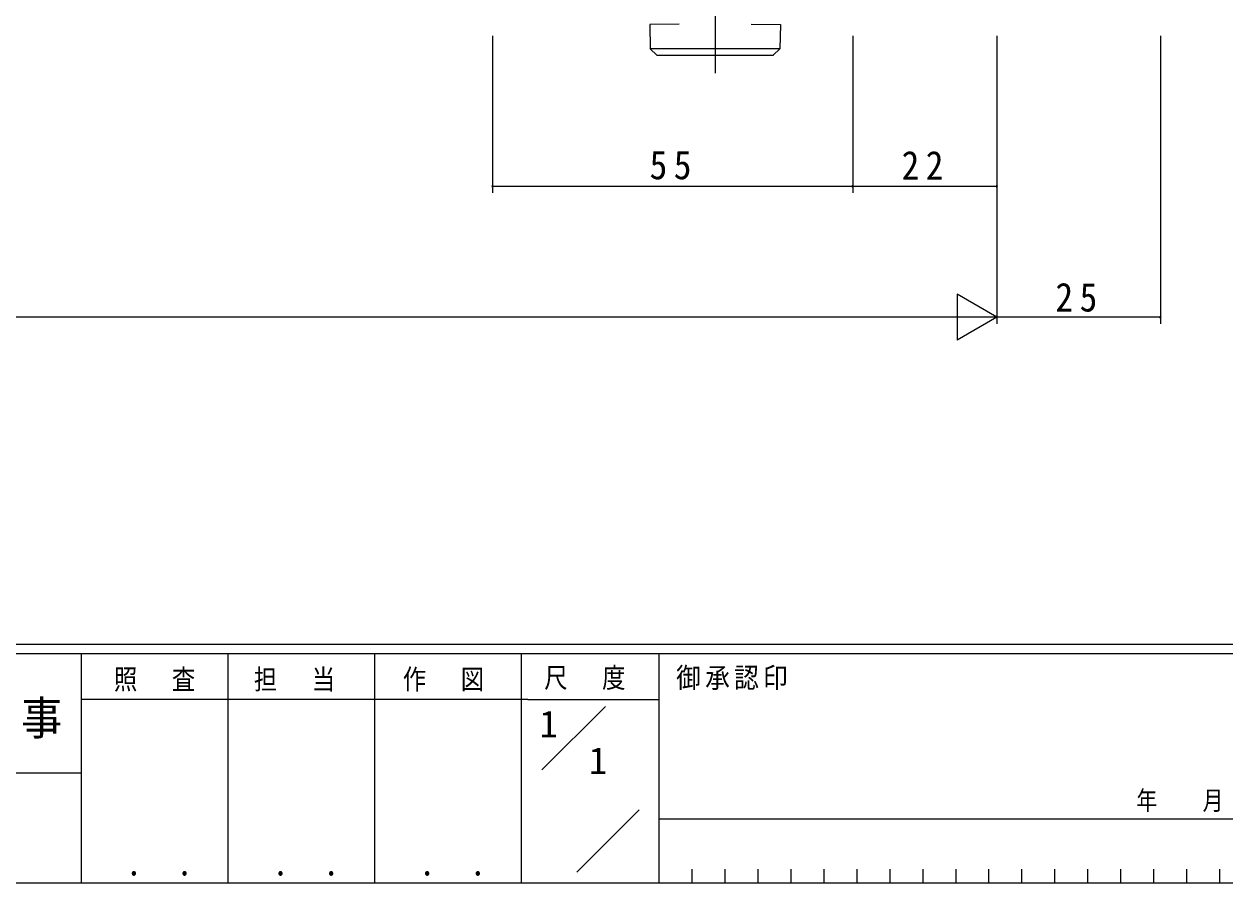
# Model space of a CAD drawing. Units: millimetres on the paper. Extents: x -397 to 397, y -282 to 282.
# Drawn here: x 112.5 to 296, y -282.1 to -150.9 of the extents above; entities that cross this region are included whole.
import ezdxf
from ezdxf.enums import TextEntityAlignment as Align

# ---------------------------------------------------------------- set-up
doc = ezdxf.new("R2010")
doc.units = ezdxf.units.MM
doc.linetypes.add('USER2', pattern=[13, 10, -1, 1, -1])
for name, color, linetype, lineweight in [('0-1_YKK_ZWAK', 7, 'Continuous', 18), ('0-5_YKK_13', 4, 'Continuous', 18), ('0-6_YKK_D', 6, 'Continuous', 18)]:
    doc.layers.add(name, color=color, linetype=linetype, lineweight=lineweight)
doc.layers.add('0-2_USER1', color=7, linetype='Continuous')
doc.styles.add('ＭＳ ゴシック', font='')
doc.styles.get('ＭＳ ゴシック').set_extended_font_data('MS Gothic')

msp = doc.modelspace()

# ---------------------------------------------------------------- linework, layer by layer
at = {"layer": '0-1_YKK_ZWAK'}
for p, q in [((376.092, -245.7), (-393.908, -245.7)), ((338.292, -247.1), (-393.908, -247.1)), ((121.292, -247.1), (121.292, -282.1)), ((143.692, -247.1), (143.692, -282.1)), ((166.092, -247.1), (166.092, -282.1)), ((188.492, -247.1), (188.492, -282.1)), ((209.492, -247.1), (209.492, -282.1)), ((189.476, -254.099), (121.292, -254.099)), ((189.476, -254.099), (209.492, -254.099)), ((191.662, -264.836), (201.355, -255.143)), ((-7.508, -265.299), (121.292, -265.299)), ((196.964, -280.445), (206.488, -270.921)), ((209.492, -272.3), (310.291, -272.3)), ((214.532, -280), (214.532, -282.1)), ((219.572, -280), (219.572, -282.1)), ((224.612, -280), (224.612, -282.1)), ((229.652, -280), (229.652, -282.1)), ((234.692, -280), (234.692, -282.1)), ((239.732, -280), (239.732, -282.1)), ((244.772, -280), (244.772, -282.1)), ((249.812, -280), (249.812, -282.1)), ((254.852, -280), (254.852, -282.1)), ((259.892, -280), (259.892, -282.1)), ((264.932, -280), (264.932, -282.1)), ((269.972, -280), (269.972, -282.1)), ((275.012, -280), (275.012, -282.1)), ((280.052, -280), (280.052, -282.1)), ((285.092, -280), (285.092, -282.1)), ((290.132, -280), (290.132, -282.1)), ((295.172, -280), (295.172, -282.1)), ((-393.908, -282.1), (338.292, -282.1))]:
    msp.add_line(p, q, dxfattribs=at)
at = {"layer": '0-5_YKK_13', "linetype": 'USER2'}
msp.add_line((218.118, -122.5), (218.118, -158.431), dxfattribs=at)
at = {"layer": '0-5_YKK_13'}
for p, q in [((212.61, -150.922), (208.134, -151)), ((208.134, -151), (208.198, -154.7)), ((223.593, -150.922), (228.069, -151)), ((228.069, -151), (228.005, -154.7)), ((208.198, -154.7), (209.216, -155.7)), ((228.005, -154.7), (208.198, -154.7)), ((209.216, -155.7), (227.02, -155.7)), ((226.987, -155.7), (228.005, -154.7))]:
    msp.add_line(p, q, dxfattribs=at)
at = {"layer": '0-6_YKK_D'}
for p, q in [((184.12, -152.7), (184.12, -176.7)), ((239.12, -152.7), (239.12, -176.7)), ((239.12, -152.7), (239.12, -176.7)), ((261.12, -152.7), (261.12, -196.7)), ((261.12, -152.7), (261.12, -176.7)), ((261.12, -152.7), (261.12, -196.7)), ((286.12, -152.7), (286.12, -196.7)), ((184.12, -175.7), (239.12, -175.7)), ((239.12, -175.7), (261.12, -175.7)), ((255.058, -192.2), (255.058, -199.2)), ((261.12, -195.7), (255.058, -192.2)), ((254.12, -195.7), (-31.88, -195.7)), ((261.12, -195.7), (248.995, -195.7)), ((261.12, -195.7), (255.058, -199.2)), ((286.12, -195.7), (261.12, -195.7))]:
    msp.add_line(p, q, dxfattribs=at)
for centre, start, end in [((184.12, -175.7), 0, 180), ((184.12, -175.7), 180, 0), ((239.12, -175.7), 0, 180), ((239.12, -175.7), 0, 180), ((239.12, -175.7), 180, 0), ((239.12, -175.7), 180, 0), ((261.12, -175.7), 0, 180), ((261.12, -175.7), 180, 0), ((286.12, -195.7), 0, 180), ((286.12, -195.7), 180, 0)]:
    msp.add_arc(centre, 0.106, start, end, dxfattribs=at)

# ---------------------------------------------------------------- texts
at = {"layer": '0-1_YKK_ZWAK', "attachment_point": 7, "style": 'ＭＳ ゴシック'}
for s, insert, char_height in [('\\T1.24;\\W0.85;照\\~\\~査', (126.281, -252.88), 3.079), ('\\T1.24;\\W0.85;担\\~\\~当', (147.646, -252.88), 3.079), ('\\T1.24;\\W0.85;作\\~\\~図', (170.412, -252.862), 3.079), ('\\T1.24;\\W0.85;尺\\~\\~度', (192.004, -252.637), 3.079), ('\\T1.17;\\W0.9;御承認印', (212.159, -252.633), 3.079), ('\\T1.17;\\W0.9;工事', (104.723, -260.056), 5.132), ('\\T1.28;\\W0.8;年\\~\\~\\~月\\~\\~\\~日', (282.468, -271.269), 2.903), ('\\T1.24;\\W0.85;\\~．\\~．', (125.747, -281.046), 3.592), ('\\T1.24;\\W0.85;\\~．\\~．', (148.147, -281.046), 3.592), ('\\T1.24;\\W0.85;\\~．\\~．', (170.547, -281.046), 3.592)]:
    msp.add_mtext(s, dxfattribs=dict(at, insert=insert, char_height=char_height))
at = {"layer": '0-2_USER1', "style": 'ＭＳ ゴシック'}
for p in [(191.292, -261.099), (198.825, -266.699)]:
    msp.add_text('1', height=4.106, dxfattribs=at).set_placement(p, align=Align.BOTTOM_LEFT)
at = {"layer": '0-6_YKK_D', "color": 7, "char_height": 4.399, "attachment_point": 7, "style": 'ＭＳ ゴシック'}
for s, insert in [('\\T1.37;\\W0.9;55', (208.1, -174.7)), ('\\T1.37;\\W0.9;22', (246.6, -174.7)), ('\\T1.37;\\W0.9;25', (270.1, -194.9))]:
    msp.add_mtext(s, dxfattribs=dict(at, insert=insert))

doc.saveas('drawing.dxf')
